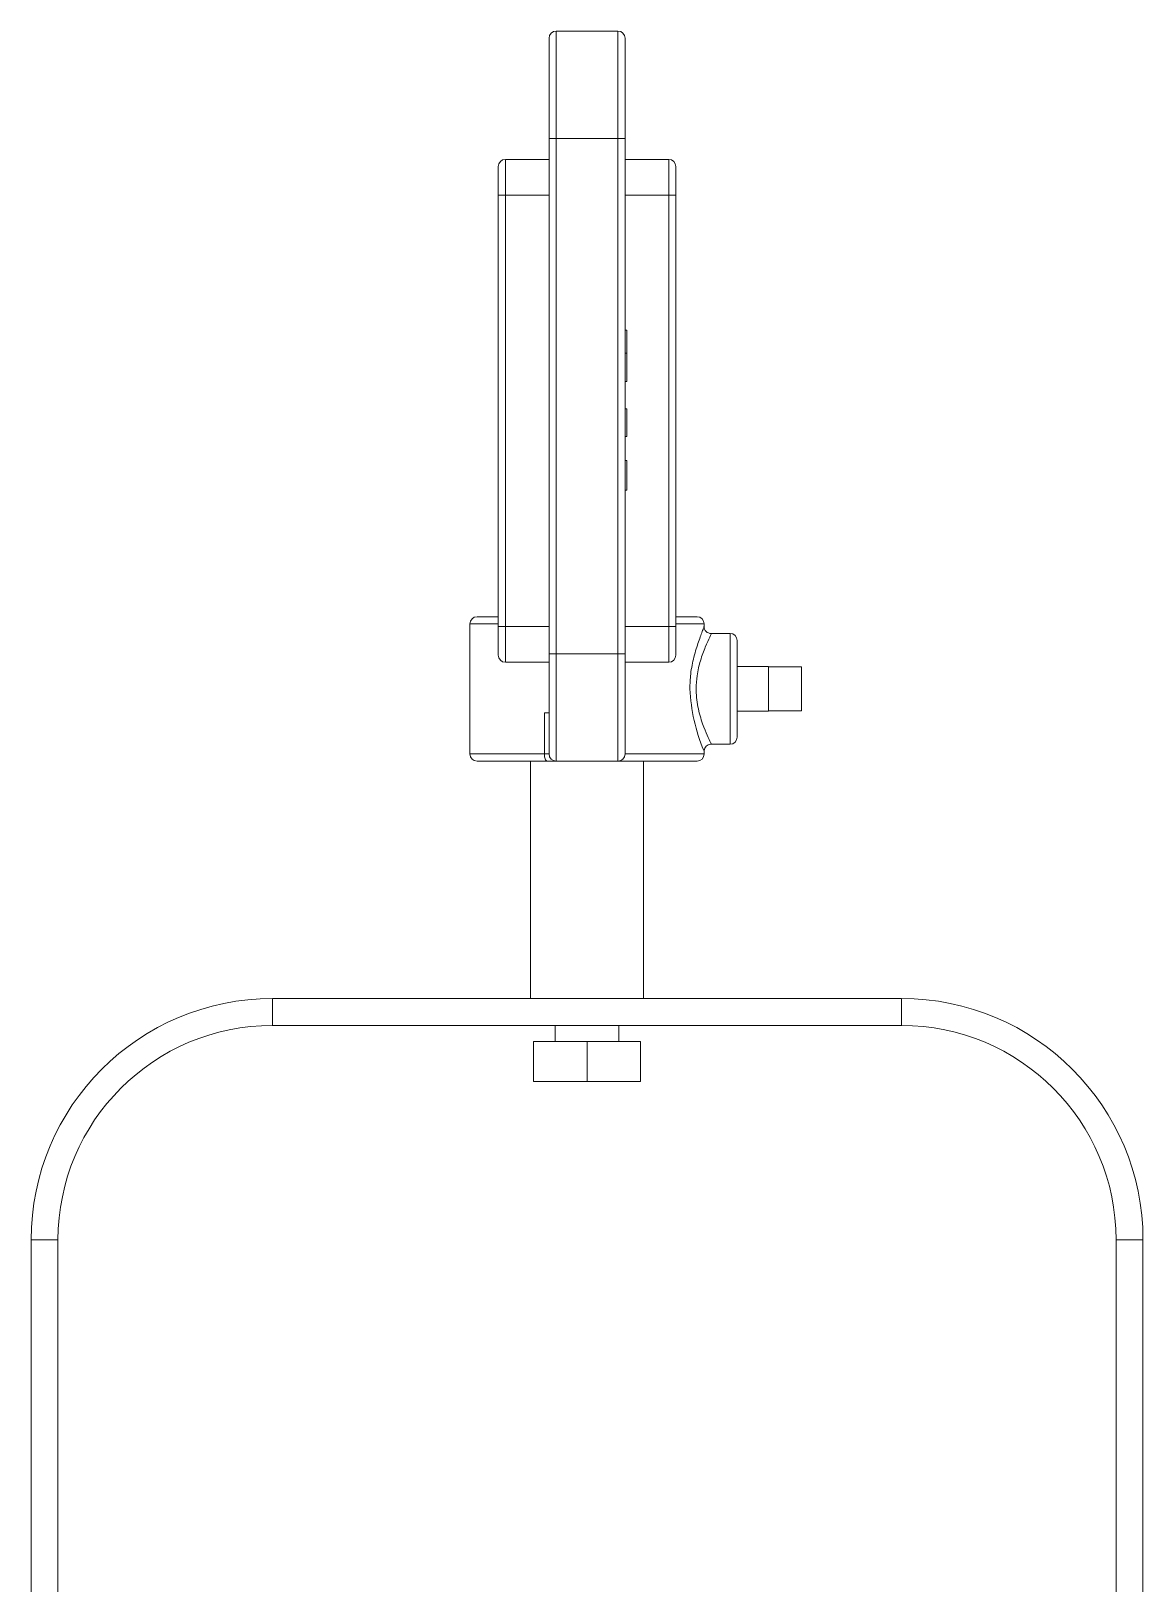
# Model space of a CAD drawing. Extents: x 8 to 113, y 2 to 87.
# Drawn here: x 103.08 to 110.86, y 42.59 to 53.45 of the extents above; entities that cross this region are included whole.
import ezdxf

# ---------------------------------------------------------------- set-up
doc = ezdxf.new("R2010")
doc.units = 0
doc.header["$MEASUREMENT"] = 0
doc.layers.add('OBJECT', color=7, linetype='CONTINUOUS')

msp = doc.modelspace()

# ---------------------------------------------------------------- linework, layer by layer
at = {"layer": 'OBJECT', "linetype": 'Continuous', "lineweight": 15}
for p, q in [((106.757, 53.451), (106.757, 52.701)), ((107.189, 53.451), (106.757, 53.451)), ((107.189, 52.701), (107.189, 53.451)), ((106.707, 52.701), (106.707, 53.401)), ((107.239, 53.401), (107.239, 52.701)), ((106.707, 52.554), (106.707, 53.113)), ((107.239, 52.554), (107.239, 53.113)), ((106.707, 49.096), (106.707, 52.701)), ((106.757, 52.701), (106.707, 52.701)), ((106.757, 52.701), (106.757, 49.096)), ((107.189, 52.701), (106.757, 52.701)), ((107.189, 49.096), (107.189, 52.701)), ((107.239, 52.701), (107.189, 52.701)), ((107.239, 52.701), (107.239, 49.096)), ((106.352, 52.304), (106.352, 52.504)), ((106.402, 52.554), (106.402, 52.304)), ((106.707, 52.554), (106.402, 52.554)), ((107.544, 52.554), (107.239, 52.554)), ((107.544, 52.304), (107.544, 52.554)), ((107.594, 52.504), (107.594, 52.304)), ((106.352, 52.304), (106.402, 52.304)), ((106.352, 49.287), (106.352, 52.304)), ((106.352, 52.129), (106.352, 52.285)), ((106.402, 52.304), (106.402, 49.287)), ((106.707, 52.304), (106.402, 52.304)), ((107.544, 52.304), (107.239, 52.304)), ((107.544, 52.304), (107.594, 52.304)), ((107.544, 49.287), (107.544, 52.304)), ((107.594, 52.304), (107.594, 49.287)), ((107.594, 52.285), (107.594, 52.129)), ((107.251, 51.36), (107.239, 51.36)), ((107.251, 51.199), (107.239, 51.199)), ((107.251, 51), (107.239, 51)), ((107.251, 50.81), (107.239, 50.81)), ((107.251, 50.615), (107.251, 50.81)), ((107.251, 50.615), (107.239, 50.615)), ((107.251, 50.449), (107.239, 50.449)), ((107.251, 50.241), (107.251, 50.449)), ((107.251, 50.241), (107.239, 50.241)), ((106.154, 49.306), (106.154, 48.396)), ((106.352, 49.306), (106.154, 49.306)), ((106.204, 49.356), (106.352, 49.356)), ((107.594, 49.356), (107.742, 49.356)), ((107.792, 49.306), (107.594, 49.306)), ((107.792, 49.287), (107.792, 49.306)), ((106.352, 49.287), (106.402, 49.287)), ((106.352, 49.087), (106.352, 49.287)), ((106.402, 49.287), (106.402, 49.037)), ((106.707, 49.287), (106.402, 49.287)), ((107.544, 49.287), (107.239, 49.287)), ((107.544, 49.287), (107.594, 49.287)), ((107.544, 49.037), (107.544, 49.287)), ((107.594, 49.287), (107.594, 49.087)), ((107.973, 49.239), (107.841, 49.239)), ((107.973, 48.464), (107.973, 49.239)), ((106.757, 49.096), (106.707, 49.096)), ((106.707, 48.396), (106.707, 49.096)), ((107.189, 49.096), (106.757, 49.096)), ((106.757, 49.096), (106.757, 48.346)), ((107.239, 49.096), (107.189, 49.096)), ((107.189, 48.346), (107.189, 49.096)), ((107.239, 49.096), (107.239, 48.396)), ((108.023, 49.189), (108.023, 48.514)), ((106.707, 49.037), (106.402, 49.037)), ((107.544, 49.037), (107.239, 49.037)), ((108.243, 49.007), (108.023, 49.007)), ((108.243, 49.007), (108.243, 49.005)), ((108.243, 49.005), (108.243, 48.876)), ((108.473, 49.005), (108.243, 49.005)), ((108.473, 49.005), (108.473, 48.697)), ((108.243, 48.876), (108.243, 48.826)), ((108.243, 48.826), (108.243, 48.697)), ((106.675, 48.396), (106.675, 48.684)), ((106.675, 48.684), (106.707, 48.684)), ((108.023, 48.695), (108.243, 48.695)), ((108.243, 48.697), (108.243, 48.695)), ((108.473, 48.697), (108.243, 48.697)), ((107.839, 48.464), (107.973, 48.464)), ((106.154, 48.396), (106.675, 48.396)), ((106.693, 48.346), (106.204, 48.346)), ((106.578, 48.346), (106.578, 46.686)), ((106.707, 48.396), (106.675, 48.396)), ((106.693, 48.346), (106.757, 48.346)), ((107.189, 48.346), (106.757, 48.346)), ((107.742, 48.346), (107.189, 48.346)), ((107.239, 48.396), (107.792, 48.396)), ((107.368, 46.686), (107.368, 48.346)), ((107.792, 48.396), (107.792, 48.42)), ((104.773, 46.686), (104.773, 46.498)), ((104.773, 46.686), (109.173, 46.686)), ((109.173, 46.498), (109.173, 46.686)), ((104.773, 46.498), (109.173, 46.498)), ((106.75, 46.498), (106.75, 46.386)), ((107.195, 46.386), (107.195, 46.498)), ((106.598, 46.106), (106.598, 46.386)), ((106.973, 46.386), (106.598, 46.386)), ((106.973, 46.106), (106.973, 46.386)), ((107.348, 46.386), (106.973, 46.386)), ((107.348, 46.106), (107.348, 46.386)), ((106.973, 46.106), (106.598, 46.106)), ((107.348, 46.106), (106.973, 46.106)), ((103.273, 44.998), (103.085, 44.998)), ((103.085, 36.026), (103.085, 44.998)), ((103.273, 38.182), (103.273, 44.998)), ((110.861, 44.998), (110.673, 44.998)), ((110.673, 44.998), (110.673, 37.177)), ((110.861, 44.998), (110.861, 36.026))]:
    msp.add_line(p, q, dxfattribs=at)
at = {"layer": 'OBJECT', "linetype": 'Continuous', "lineweight": 15, "flags": 128}
msp.add_lwpolyline([(106.693, 48.346), (106.69, 48.347), (106.686, 48.35), (106.683, 48.355), (106.68, 48.361), (106.678, 48.368), (106.676, 48.377), (106.675, 48.386), (106.675, 48.396)], dxfattribs=at)
at = {"layer": 'OBJECT', "linetype": 'Continuous', "lineweight": 15}
for centre, radius, start, end in [((106.757, 53.401), 0.05, 90, 180), ((107.189, 53.401), 0.05, 0, 90), ((106.402, 52.504), 0.05, 90, 180), ((107.544, 52.504), 0.05, 0, 90), ((106.204, 49.306), 0.05, 90, 180), ((107.742, 49.306), 0.05, 0, 90), ((107.84, 49.287), 0.0485, 179.7518, 270.6635), ((107.973, 49.189), 0.05, 0, 90), ((106.402, 49.087), 0.05, 180, 270), ((107.544, 49.087), 0.05, 270, 0), ((108.967, 48.911), 1.276, 182.6928, 202.6415), ((107.838, 48.418), 0.0458, 89.3494, 177.8129), ((107.973, 48.514), 0.05, 270, 0), ((106.204, 48.396), 0.05, 180, 270), ((106.757, 48.396), 0.05, 180, 270), ((107.189, 48.396), 0.05, 270, 0), ((107.742, 48.396), 0.05, 270, 0), ((104.773, 44.998), 1.688, 90, 180), ((109.173, 44.998), 1.688, 0, 90), ((104.773, 44.998), 1.5, 90, 180), ((109.173, 44.998), 1.5, 0, 90)]:
    msp.add_arc(centre, radius, start, end, dxfattribs=at)
for points, knots in [([(107.251, 51.199), (107.251, 51.216), (107.251, 51.251), (107.251, 51.31), (107.251, 51.341), (107.251, 51.36)], [0, 0, 0, 0, 0.280842, 0.561442, 1, 1, 1, 1]), ([(107.251, 51), (107.251, 51.003), (107.251, 51.01), (107.251, 51.065), (107.251, 51.13), (107.251, 51.176), (107.251, 51.199)], [0, 0, 0, 0, 0.279512, 0.55908, 0.779374, 1, 1, 1, 1]), ([(107.692, 48.851), (107.693, 48.886), (107.696, 48.964), (107.72, 49.08), (107.748, 49.169), (107.769, 49.227), (107.782, 49.26), (107.79, 49.282), (107.791, 49.286), (107.791, 49.287)], [0, 0, 0, 0, 0.159591, 0.357038, 0.570122, 0.682326, 0.798189, 0.903652, 1, 1, 1, 1]), ([(107.841, 49.237), (107.841, 49.238), (107.846, 49.244), (107.833, 49.216), (107.802, 49.151), (107.766, 49.055), (107.741, 48.952), (107.737, 48.882), (107.736, 48.851)], [0, 0, 0, 0, 0.018003, 0.230876, 0.454901, 0.661771, 0.849852, 1, 1, 1, 1]), ([(107.736, 48.851), (107.736, 48.842), (107.737, 48.788), (107.746, 48.734), (107.765, 48.653), (107.79, 48.581), (107.822, 48.508), (107.842, 48.467), (107.84, 48.468), (107.839, 48.468)], [0, 0, 0, 0, 0.046717, 0.25957, 0.267484, 0.487002, 0.687355, 0.876955, 1, 1, 1, 1])]:
    msp.add_open_spline(points, degree=3, knots=knots, dxfattribs=at)

doc.saveas('drawing.dxf')
